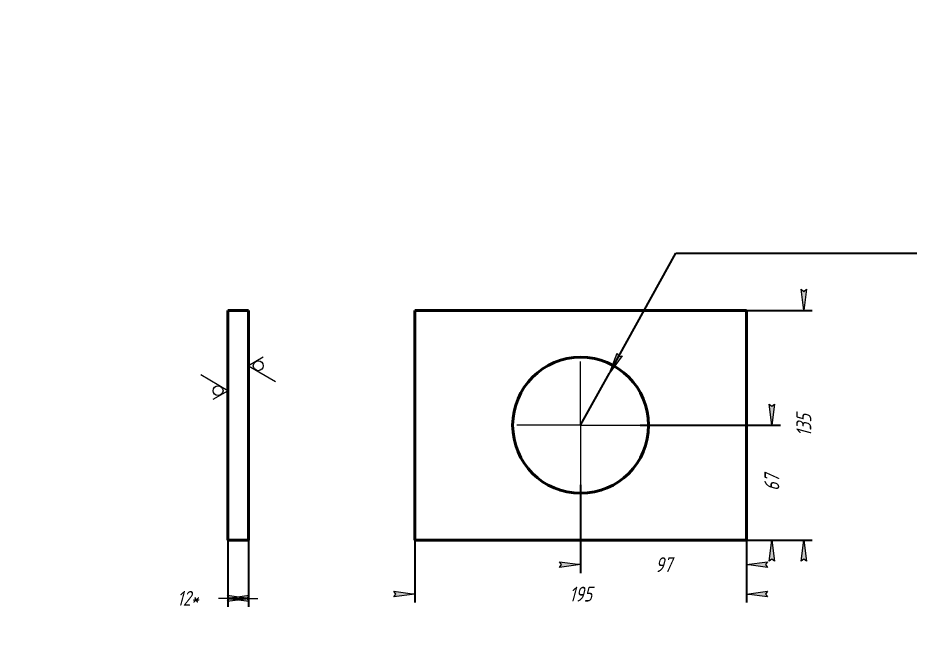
# Model space of a CAD drawing. Header units: millimetres. Extents: x 0 to 210, y 0 to 297.
# Drawn here: x 0 to 210, y 153 to 297 of the extents above; entities that cross this region are included whole.
import ezdxf

# ---------------------------------------------------------------- set-up
doc = ezdxf.new("R2010")
doc.units = ezdxf.units.MM
for name, pattern in [('K5LT_AXLED', [19.5, 15, -1.5, 1.5, -1.5]), ('K5LT_BASIC', [0]), ('K5LT_THIN', [0])]:
    doc.linetypes.add(name, pattern=pattern)
doc.layers.add('Системный слой', color=7, linetype='Continuous')
doc.styles.add('KDIMTEXTSTYLE', font='GOST_AU.SHX', dxfattribs={"width": 0.96, "oblique": 15, "height": 5})
doc.dimstyles.new('KDIMSTYLE (0.40)', dxfattribs={"dimtxt": 5, "dimasz": 1, "dimexe": 2, "dimexo": 0.0625, "dimgap": 1, "dimtad": 1, "dimlfac": 2.5, "dimtxsty": 'KDIMTEXTSTYLE', "dimsah": 1, "dimcen": 0.09, "dimdle": 1, "dimadec": 0, "dimazin": 0, "dimtfac": 0.667, "dimtmove": 0, "dimatfit": 3, "dimfxl": 1, "dimtvp": 1, "dimtolj": 1, "dimtzin": 0, "dimarcsym": 0})

# ---------------------------------------------------------------- blocks, each defined once
blk = doc.blocks.new('KDIMARROW_02')
at = {"layer": 'Системный слой'}
blk.add_hatch(color=0, dxfattribs=at).paths.add_polyline_path([(4.5, -5.51091059616309e-16), (5, 0.6582624912261956), (0, 0), (5, -0.658262491226197)])
at = {"layer": 'Системный слой', "color": 0, "linetype": 'K5LT_THIN', "lineweight": 18}
for p, q in [((0, 0), (-1, 0)), ((5, 0.6582624912261956), (0, 0)), ((0, 0), (5, -0.658262491226197)), ((0, 0), (7, -8.572527594031472e-16)), ((4.5, -5.51091059616309e-16), (5, 0.6582624912261956)), ((5, -0.658262491226197), (4.5, -5.51091059616309e-16))]:
    blk.add_line(p, q, dxfattribs=at)
blk = doc.blocks.new('U0')
at = {"layer": 'Системный слой', "color": 7, "linetype": 'K5LT_THIN', "lineweight": 18}
for p, q in [((49.45292830044048, 209.2984423456869), (43.05117830044048, 212.9944927081869)), ((45.95292830044048, 207.2777173456869), (49.45292830044048, 209.2984423456869))]:
    blk.add_line(p, q, dxfattribs=at)
blk.add_arc((47.11959496710714, 209.2984423456869), 1.166666666666667, 0, 359.999994270422, dxfattribs=at)
blk = doc.blocks.new('U1')
at = {"layer": 'Системный слой', "color": 7, "linetype": 'K5LT_THIN', "lineweight": 18}
for p, q in [((57.75292830044047, 217.1829472804945), (54.25292830044047, 215.1622222804945)), ((54.25292830044047, 215.1622222804945), (60.65467830044047, 211.4661719179945))]:
    blk.add_line(p, q, dxfattribs=at)
blk.add_arc((56.58626163377381, 215.1622222804945), 1.166666666666667, 0, 359.999994270422, dxfattribs=at)
blk = doc.blocks.new('U2')
at = {"layer": 'Системный слой', "color": 30, "linetype": 'K5LT_AXLED', "lineweight": 18, "true_color": 0xff8000}
for q in [(132.4529283004405, 217.1622222804945), (116.4529283004405, 201.1622222804945), (132.4529283004405, 185.1622222804945), (148.4529283004405, 201.1622222804945)]:
    blk.add_line((132.4529283004405, 201.1622222804945), q, dxfattribs=at)
blk = doc.blocks.new('KDIMARROW_01')
at = {"layer": 'Системный слой'}
blk.add_hatch(color=0, dxfattribs=at).paths.add_polyline_path([(-5, -0.6582624912261956), (0, 0), (-5, 0.658262491226197), (-4.5, 5.51091059616309e-16)])
at = {"layer": 'Системный слой', "color": 0, "linetype": 'K5LT_THIN', "lineweight": 18}
for p, q in [((-4.5, 5.51091059616309e-16), (-5, 0.658262491226197)), ((-5, 0.658262491226197), (0, 0)), ((0, 0), (-5, -0.6582624912261956)), ((-5, -0.6582624912261956), (-4.5, 5.51091059616309e-16)), ((0, 0), (-1, 0))]:
    blk.add_line(p, q, dxfattribs=at)

msp = doc.modelspace()

# ---------------------------------------------------------------- linework, layer by layer
at = {"layer": 'Системный слой', "color": 150, "linetype": 'K5LT_BASIC', "lineweight": 40, "true_color": 0x0080ff}
for p, q in [((49.45292830044048, 228.1622222804945), (49.45292830044048, 174.1622222804945)), ((49.45292830044048, 228.1622222804945), (54.25292830044047, 228.1622222804945)), ((54.25292830044047, 228.1622222804945), (54.25292830044047, 174.1622222804945)), ((93.45292830044046, 228.1622222804945), (171.4529283004405, 228.1622222804945)), ((93.45292830044048, 174.1622222804945), (93.45292830044046, 228.1622222804945)), ((171.4529283004405, 228.1622222804945), (171.4529283004405, 174.1622222804945)), ((49.45292830044048, 174.1622222804945), (54.25292830044047, 174.1622222804945)), ((171.4529283004405, 174.1622222804945), (93.45292830044048, 174.1622222804945))]:
    msp.add_line(p, q, dxfattribs=at)
msp.add_circle((132.4529283004405, 201.1622222804945), 16, dxfattribs=at)

# ---------------------------------------------------------------- block references
at = {"layer": 'Системный слой'}
for name in ['U1', 'U2', 'U0']:
    msp.add_blockref(name, (0, 0), dxfattribs=at)

# ---------------------------------------------------------------- dimensions: what is measured, and where the dimension line sits
at = {"layer": 'Системный слой', "color": 7}
msp.add_diameter_dim(center=(132.45292830044045, 201.16222228049446), radius=14.000000000000018, location=(154.8529283004405, 241.652607578609), dimstyle='KDIMSTYLE (0.40)', override={"dimtih": 1, "dimtoh": 1, "dimpost": '\\H3.5;\\W0.965;\\Q15;\\Q15;(\\H3.5;\\W0.965;\\Q15;∅<>\\H3.5;\\W0.965;\\Q15;\\Q15;H12\\H3.5;\\W0.965;\\Q15;\\Q15;)', "dimblk1": 'KDIMARROW_01', "dimblk2": 'KDIMARROW_01', "dimclrt": 7, "dimtmove": 1, "dimatfit": 2, "dimtolj": 1}, dxfattribs=at).render()
msp.add_linear_dim(base=(184.9752134857072, 174.1622222804945), p1=(159.4529283004405, 228.1622222804945), p2=(159.4529283004405, 174.1622222804945), angle=90, location=(184.9752134857072, 201.1622222804945), dimstyle='KDIMSTYLE (0.40)', override={"dimexo": 0, "dimpost": '\\H3.5;\\W0.965;\\Q15;<>', "dimblk1": 'KDIMARROW_01', "dimblk2": 'KDIMARROW_01', "dimse1": 0, "dimse2": 0, "dimclrt": 7, "dimtolj": 1}, dxfattribs=at).render()
msp.add_linear_dim(base=(177.4544159775298, 174.1622222804945), p1=(146.4529283004405, 201.1622222804945), p2=(170.0666355810164, 174.1622222804945), angle=90, location=(177.4544159775298, 187.6622222804945), text='\\H3.5;\\W0.965;\\Q15;\\H3.5;\\W0.965;\\Q15;\\Q15;67', dimstyle='KDIMSTYLE (0.40)', override={"dimexo": 0, "dimblk1": 'KDIMARROW_01', "dimblk2": 'KDIMARROW_01', "dimse1": 0, "dimse2": 0, "dimclrt": 7, "dimtolj": 1}, dxfattribs=at).render()
msp.add_linear_dim(base=(132.4529283004405, 168.3757642721415), p1=(171.4529283004405, 174.1622222804945), p2=(132.4529283004405, 187.1622222804945), location=(151.9529283004405, 168.3757642721415), text='\\H3.5;\\W0.965;\\Q15;\\H3.5;\\W0.965;\\Q15;\\Q15;97', dimstyle='KDIMSTYLE (0.40)', override={"dimexo": 0, "dimblk1": 'KDIMARROW_01', "dimblk2": 'KDIMARROW_01', "dimse1": 0, "dimse2": 0, "dimclrt": 7, "dimtolj": 1}, dxfattribs=at).render()
for base, p1, p2, location, override in [((49.45292830044048, 160.4482518823494), (54.25292830044047, 174.1622222804945), (49.45292830044048, 174.1622222804945), (39.99950156551616, 160.4482518823494), {"dimexo": 0, "dimpost": '\\H3.5;\\W0.965;\\Q15;<>\\H3.5;\\W0.965;\\Q15;\\Q15;*', "dimblk1": 'KDIMARROW_02', "dimblk2": 'KDIMARROW_02', "dimse1": 0, "dimse2": 0, "dimclrt": 7, "dimtolj": 1}), ((93.45292830044048, 161.4482518823494), (171.4529283004405, 174.1622222804945), (93.45292830044048, 174.1622222804945), (132.4529283004405, 161.4482518823494), {"dimexo": 0, "dimpost": '\\H3.5;\\W0.965;\\Q15;<>', "dimblk1": 'KDIMARROW_01', "dimblk2": 'KDIMARROW_01', "dimse1": 0, "dimse2": 0, "dimclrt": 7, "dimtolj": 1})]:
    msp.add_linear_dim(base=base, p1=p1, p2=p2, location=location, dimstyle='KDIMSTYLE (0.40)', override=override, dxfattribs=at).render()

doc.saveas('drawing.dxf')
